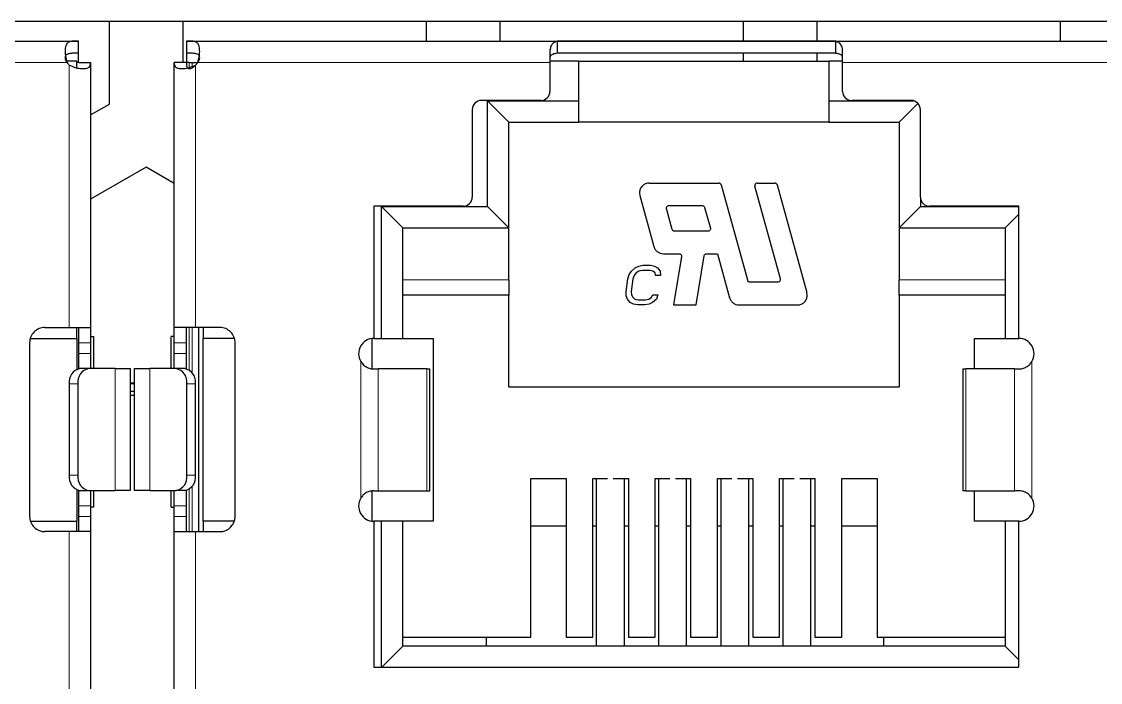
# Model space of a CAD drawing. Extents: x -260425 to 1294666, y -169889 to -2349.
# Drawn here: x 1000768.6 to 1000945.6, y -26463 to -26354.5 of the extents above; entities that cross this region are included whole.
import ezdxf

# ---------------------------------------------------------------- set-up
doc = ezdxf.new("R2010")
doc.units = 0
doc.header["$LTSCALE"] = 100
doc.layers.add('case', color=7, linetype='Continuous')

# ---------------------------------------------------------------- blocks, each defined once
blk = doc.blocks.new('АТС')
at = {"layer": 'case', "lineweight": 25}
for points in [[(3427, 113.99), (3427, 113.99), (1965, 113.99), (1965, 113.99)], [(2326, 100.45), (2326, 100.45), (2326, 113.99), (2326, 113.99)], [(2338, 113.99), (2338, 113.99), (2338, 107.29), (2338, 107.29)], [(2378, 110.79), (2378, 110.79), (2378, 113.99), (2378, 113.99)], [(2390, 113.99), (2390, 113.99), (2390, 110.79), (2390, 110.79)], [(2430, 110.79), (2430, 110.79), (2430, 113.99), (2430, 113.99)], [(2442, 113.99), (2442, 113.99), (2442, 110.79), (2442, 110.79)], [(2482, 110.79), (2482, 110.79), (2482, 113.99), (2482, 113.99)], [(2153.6, 110.79), (2153.6, 110.79), (2320.9, 110.79), (2320.9, 110.79)], [(2320.9, 108.79), (2320.9, 108.79), (2320.9, 110.79), (2320.9, 110.79)], [(2338.6, 110.79), (2338.6, 110.79), (2338.6, 108.79), (2338.6, 108.79)], [(2338.6, 110.79), (2338.6, 110.79), (2505.9, 110.79), (2505.9, 110.79)], [(2445.08, 110.76), (2445.08, 110.76), (2399.42, 110.76), (2399.42, 110.76)], [(2399.42, 110.76), (2399.42, 110.76), (2399.42, 108.78), (2399.42, 108.78)], [(2445.08, 110.76), (2445.08, 110.76), (2445.08, 108.78), (2445.08, 108.78)], [(2320.9, 107.29), (2320.9, 107.29), (2320.9, 108.79), (2320.9, 108.79)], [(2338.6, 108.79), (2338.6, 108.79), (2338.6, 107.29), (2338.6, 107.29)], [(2398.25, 109.29), (2398.25, 109.29), (2398.25, 107.29), (2398.25, 107.29)], [(2445.08, 108.78), (2445.08, 108.78), (2399.42, 108.78), (2399.42, 108.78)], [(2430, 107.49), (2430, 107.49), (2430, 108.78), (2430, 108.78)], [(2442, 108.78), (2442, 108.78), (2442, 107.49), (2442, 107.49)], [(2446.25, 107.29), (2446.25, 107.29), (2446.25, 109.29), (2446.25, 109.29)], [(2320.65, 107.49), (2320.65, 107.49), (2318.9, 107.49), (2318.9, 107.49)], [(2319.04, 107.29), (2319.14, 107.13), (2319.26, 106.99), (2319.4, 106.86)], [(2320.65, 106.37), (2320.65, 106.37), (2320.65, 107.49), (2320.65, 107.49)], [(2320.9, 107.29), (2320.9, 107.29), (2320.65, 107.29), (2320.65, 107.29)], [(2320.9, 107.29), (2320.9, 107.29), (2322.9, 107.29), (2322.9, 107.29)], [(2322.9, 107.29), (2322.9, 107.29), (2322.9, 63.79), (2322.9, 63.79)], [(2338.6, 107.29), (2338.6, 107.29), (2336.6, 107.29), (2336.6, 107.29)], [(2336.6, 63.79), (2336.6, 63.79), (2336.6, 107.29), (2336.6, 107.29)], [(2339.04, 107.29), (2339.04, 107.29), (2338.6, 107.29), (2338.6, 107.29)], [(2339.04, 107.29), (2339.04, 107.29), (2339.58, 107.29), (2339.58, 107.29)], [(2339.58, 107.29), (2339.58, 107.29), (2340.46, 107.29), (2340.46, 107.29)], [(2340.1, 106.86), (2340.24, 106.99), (2340.36, 107.13), (2340.46, 107.29)], [(2403, 107.49), (2403, 107.49), (2398.25, 107.49), (2398.25, 107.49)], [(2398.25, 107.29), (2398.25, 107.29), (2398.25, 102.54), (2398.25, 102.54)], [(2403, 100.99), (2403, 100.99), (2403, 107.49), (2403, 107.49)], [(2403, 107.49), (2403, 107.49), (2444, 107.49), (2444, 107.49)], [(2444, 107.49), (2444, 107.49), (2444, 100.99), (2444, 100.99)], [(2446.25, 107.49), (2446.25, 107.49), (2444, 107.49), (2444, 107.49)], [(2446.25, 102.54), (2446.25, 102.54), (2446.25, 107.29), (2446.25, 107.29)], [(2396.75, 101.04), (2396.75, 101.04), (2387, 101.04), (2387, 101.04)], [(2388, 100.99), (2388, 100.99), (2403, 100.99), (2403, 100.99)], [(2388, 83.64), (2388, 83.64), (2388, 100.99), (2388, 100.99)], [(2388, 100.99), (2388, 100.99), (2391.5, 97.49), (2391.5, 97.49)], [(2396.75, 101.04), (2397.58, 101.04), (2398.25, 101.71), (2398.25, 102.54)], [(2403, 97.49), (2403, 97.49), (2403, 100.99), (2403, 100.99)], [(2444, 100.99), (2444, 100.99), (2457.88, 100.99), (2457.88, 100.99)], [(2444, 100.99), (2444, 100.99), (2444, 97.49), (2444, 97.49)], [(2457.5, 101.04), (2457.5, 101.04), (2447.75, 101.04), (2447.75, 101.04)], [(2322.9, 98.66), (2322.9, 98.66), (2326, 100.45), (2326, 100.45)], [(2385.5, 99.54), (2385.5, 99.54), (2385.5, 85.19), (2385.5, 85.19)], [(2458.58, 100.57), (2458.58, 100.57), (2455.5, 97.49), (2455.5, 97.49)], [(2459, 85.19), (2459, 85.19), (2459, 99.54), (2459, 99.54)], [(2391.5, 97.49), (2391.5, 97.49), (2403, 97.49), (2403, 97.49)], [(2391.5, 80.14), (2391.5, 80.14), (2391.5, 97.49), (2391.5, 97.49)], [(2444, 97.49), (2444, 97.49), (2403, 97.49), (2403, 97.49)], [(2444, 97.49), (2444, 97.49), (2455.5, 97.49), (2455.5, 97.49)], [(2455.5, 97.49), (2455.5, 97.49), (2455.5, 80.14), (2455.5, 80.14)], [(2332, 90.09), (2332, 90.09), (2322.9, 84.83), (2322.9, 84.83)], [(2336.6, 87.43), (2336.6, 87.43), (2332, 90.09), (2332, 90.09)], [(2414.53, 87.49), (2414.53, 87.49), (2425.92, 87.49), (2425.92, 87.49)], [(2426.31, 87.2), (2426.31, 87.2), (2430.62, 71.59), (2430.62, 71.59)], [(2431.85, 87.09), (2431.85, 87.09), (2431.87, 86.99), (2431.87, 86.99)], [(2436.06, 71.8), (2436.06, 71.8), (2431.87, 86.99), (2431.87, 86.99)], [(2432.25, 87.49), (2432.25, 87.49), (2435.12, 87.49), (2435.12, 87.49)], [(2435.51, 87.2), (2435.51, 87.2), (2440.39, 69.52), (2440.39, 69.52)], [(2384, 83.69), (2384.83, 83.69), (2385.5, 84.36), (2385.5, 85.19)], [(2412.93, 85.89), (2412.93, 85.89), (2412.99, 85.47), (2412.99, 85.47)], [(2412.99, 85.47), (2412.99, 85.47), (2415.3, 77.07), (2415.3, 77.07)], [(2459, 85.19), (2459, 85.19), (2459, 83.64), (2459, 83.64)], [(2384, 83.69), (2384, 83.69), (2369.35, 83.69), (2369.35, 83.69)], [(2369.35, 83.69), (2369.35, 83.69), (2369.35, 61.99), (2369.35, 61.99)], [(2370.6, 83.64), (2370.6, 83.64), (2388, 83.64), (2388, 83.64)], [(2370.6, 61.99), (2370.6, 61.99), (2370.6, 83.64), (2370.6, 83.64)], [(2370.6, 83.64), (2370.6, 83.64), (2374.1, 80.14), (2374.1, 80.14)], [(2388, 83.64), (2388, 83.64), (2391.5, 80.14), (2391.5, 80.14)], [(2417.37, 83.29), (2417.37, 83.29), (2417.35, 83.39), (2417.35, 83.39)], [(2418.31, 79.89), (2418.31, 79.89), (2417.37, 83.29), (2417.37, 83.29)], [(2417.75, 83.79), (2417.75, 83.79), (2423.22, 83.79), (2423.22, 83.79)], [(2423.61, 83.5), (2423.61, 83.5), (2424.55, 80.1), (2424.55, 80.1)], [(2459, 83.64), (2459, 83.64), (2455.5, 80.14), (2455.5, 80.14)], [(2459, 83.64), (2459, 83.64), (2475.15, 83.64), (2475.15, 83.64)], [(2475.15, 83.69), (2475.15, 83.69), (2460.5, 83.69), (2460.5, 83.69)], [(2475.15, 61.99), (2475.15, 61.99), (2475.15, 83.69), (2475.15, 83.69)], [(2472.9, 80.14), (2472.9, 80.14), (2475.15, 82.39), (2475.15, 82.39)], [(2374.1, 61.99), (2374.1, 61.99), (2374.1, 80.14), (2374.1, 80.14)], [(2374.1, 80.14), (2374.1, 80.14), (2391.5, 80.14), (2391.5, 80.14)], [(2391.5, 71.59), (2391.5, 71.59), (2391.5, 80.14), (2391.5, 80.14)], [(2424.55, 80.1), (2424.55, 80.1), (2424.56, 79.99), (2424.56, 79.99)], [(2455.5, 80.14), (2455.5, 80.14), (2472.9, 80.14), (2472.9, 80.14)], [(2455.5, 80.14), (2455.5, 80.14), (2455.5, 71.59), (2455.5, 71.59)], [(2472.9, 80.14), (2472.9, 80.14), (2472.9, 61.99), (2472.9, 61.99)], [(2424.16, 79.59), (2424.16, 79.59), (2418.69, 79.59), (2418.69, 79.59)], [(2416.85, 75.89), (2416.85, 75.89), (2419.43, 75.89), (2419.43, 75.89)], [(2419.82, 75.43), (2419.82, 75.43), (2418.5, 67.49), (2418.5, 67.49)], [(2419.83, 75.49), (2419.83, 75.49), (2419.82, 75.43), (2419.82, 75.43)], [(2422.2, 67.49), (2422.2, 67.49), (2423.54, 75.56), (2423.54, 75.56)], [(2423.94, 75.89), (2423.94, 75.89), (2425.71, 75.89), (2425.71, 75.89)], [(2425.71, 75.89), (2425.71, 75.89), (2427.7, 68.67), (2427.7, 68.67)], [(2411.25, 72.47), (2411.25, 72.47), (2411.6, 73.02), (2411.6, 73.02)], [(2411.6, 73.02), (2411.6, 73.02), (2412.22, 73.58), (2412.22, 73.58)], [(2412.37, 72.75), (2412.37, 72.75), (2412.04, 72.33), (2412.04, 72.33)], [(2412.22, 73.58), (2412.22, 73.58), (2412.8, 73.85), (2412.8, 73.85)], [(2412.82, 73.02), (2412.82, 73.02), (2412.37, 72.75), (2412.37, 72.75)], [(2412.8, 73.85), (2412.8, 73.85), (2413.5, 73.99), (2413.5, 73.99)], [(2413.38, 73.16), (2413.38, 73.16), (2412.82, 73.02), (2412.82, 73.02)], [(2414.6, 73.16), (2414.6, 73.16), (2413.38, 73.16), (2413.38, 73.16)], [(2413.5, 73.99), (2413.5, 73.99), (2414.72, 73.99), (2414.72, 73.99)], [(2415.12, 73.02), (2415.12, 73.02), (2414.6, 73.16), (2414.6, 73.16)], [(2414.72, 73.99), (2414.72, 73.99), (2415.37, 73.85), (2415.37, 73.85)], [(2415.49, 72.75), (2415.49, 72.75), (2415.12, 73.02), (2415.12, 73.02)], [(2415.37, 73.85), (2415.37, 73.85), (2415.88, 73.58), (2415.88, 73.58)], [(2415.56, 72.33), (2415.56, 72.33), (2415.49, 72.75), (2415.49, 72.75)], [(2415.88, 73.58), (2415.88, 73.58), (2416.34, 73.02), (2416.34, 73.02)], [(2416.34, 73.02), (2416.34, 73.02), (2416.38, 72.33), (2416.38, 72.33)], [(2410.73, 69.71), (2410.73, 69.71), (2411.02, 71.78), (2411.02, 71.78)], [(2411.02, 71.78), (2411.02, 71.78), (2411.25, 72.47), (2411.25, 72.47)], [(2411.83, 71.78), (2411.83, 71.78), (2411.54, 69.71), (2411.54, 69.71)], [(2412.04, 72.33), (2412.04, 72.33), (2411.83, 71.78), (2411.83, 71.78)], [(2416.38, 72.33), (2416.38, 72.33), (2415.56, 72.33), (2415.56, 72.33)], [(2431, 71.29), (2431, 71.29), (2435.67, 71.29), (2435.67, 71.29)], [(2436.07, 71.69), (2436.07, 71.69), (2436.06, 71.8), (2436.06, 71.8)], [(2391.5, 69.09), (2391.5, 69.09), (2374.1, 69.09), (2374.1, 69.09)], [(2391.5, 53.99), (2391.5, 53.99), (2391.5, 69.09), (2391.5, 69.09)], [(2410.77, 69.01), (2410.77, 69.01), (2410.73, 69.71), (2410.73, 69.71)], [(2411.54, 69.71), (2411.54, 69.71), (2411.6, 69.15), (2411.6, 69.15)], [(2411.6, 69.15), (2411.6, 69.15), (2411.81, 68.74), (2411.81, 68.74)], [(2414.92, 68.74), (2414.92, 68.74), (2415.12, 69.15), (2415.12, 69.15)], [(2415.12, 69.15), (2415.12, 69.15), (2415.93, 69.15), (2415.93, 69.15)], [(2415.93, 69.15), (2415.93, 69.15), (2415.7, 68.46), (2415.7, 68.46)], [(2440.44, 69.09), (2440.44, 69.09), (2440.39, 69.52), (2440.39, 69.52)], [(2472.9, 69.09), (2472.9, 69.09), (2455.5, 69.09), (2455.5, 69.09)], [(2455.5, 69.09), (2455.5, 69.09), (2455.5, 53.99), (2455.5, 53.99)], [(2410.96, 68.46), (2410.96, 68.46), (2410.77, 69.01), (2410.77, 69.01)], [(2411.42, 67.91), (2411.42, 67.91), (2410.96, 68.46), (2410.96, 68.46)], [(2411.92, 67.63), (2411.92, 67.63), (2411.42, 67.91), (2411.42, 67.91)], [(2411.81, 68.74), (2411.81, 68.74), (2412.18, 68.46), (2412.18, 68.46)], [(2412.58, 67.49), (2412.58, 67.49), (2411.92, 67.63), (2411.92, 67.63)], [(2412.18, 68.46), (2412.18, 68.46), (2412.7, 68.32), (2412.7, 68.32)], [(2413.8, 67.49), (2413.8, 67.49), (2412.58, 67.49), (2412.58, 67.49)], [(2412.7, 68.32), (2412.7, 68.32), (2413.92, 68.32), (2413.92, 68.32)], [(2414.5, 67.63), (2414.5, 67.63), (2413.8, 67.49), (2413.8, 67.49)], [(2413.92, 68.32), (2413.92, 68.32), (2414.48, 68.46), (2414.48, 68.46)], [(2414.48, 68.46), (2414.48, 68.46), (2414.92, 68.74), (2414.92, 68.74)], [(2415.08, 67.91), (2415.08, 67.91), (2414.5, 67.63), (2414.5, 67.63)], [(2415.7, 68.46), (2415.7, 68.46), (2415.08, 67.91), (2415.08, 67.91)], [(2418.5, 67.49), (2418.5, 67.49), (2422.2, 67.49), (2422.2, 67.49)], [(2429.24, 67.49), (2429.24, 67.49), (2438.84, 67.49), (2438.84, 67.49)], [(2315.4, 63.79), (2315.4, 63.79), (2319.4, 63.79), (2319.4, 63.79)], [(2319.4, 63.79), (2319.4, 63.79), (2322.9, 63.79), (2322.9, 63.79)], [(2320.65, 61.99), (2320.65, 61.99), (2320.65, 63.79), (2320.65, 63.79)], [(2320.9, 63.79), (2320.9, 63.79), (2320.9, 61.29), (2320.9, 61.29)], [(2322.9, 63.79), (2322.9, 63.79), (2322.9, 61.29), (2322.9, 61.29)], [(2340.1, 63.79), (2340.1, 63.79), (2336.6, 63.79), (2336.6, 63.79)], [(2336.6, 61.29), (2336.6, 61.29), (2336.6, 63.79), (2336.6, 63.79)], [(2338.6, 61.29), (2338.6, 61.29), (2338.6, 63.79), (2338.6, 63.79)], [(2344.1, 63.79), (2344.1, 63.79), (2340.1, 63.79), (2340.1, 63.79)], [(2340.6, 63.79), (2340.6, 63.79), (2340.6, 30.29), (2340.6, 30.29)], [(2341.35, 63.79), (2341.35, 63.79), (2341.35, 61.99), (2341.35, 61.99)], [(2313, 61.99), (2313, 61.99), (2320.65, 61.99), (2320.65, 61.99)], [(2320.65, 61.99), (2320.65, 61.99), (2320.65, 56.93), (2320.65, 56.93)], [(2322.9, 62.29), (2322.9, 62.29), (2323.4, 62.29), (2323.4, 62.29)], [(2323.4, 57.04), (2323.4, 57.04), (2323.4, 62.29), (2323.4, 62.29)], [(2336.1, 57.04), (2336.1, 57.04), (2336.1, 62.29), (2336.1, 62.29)], [(2336.6, 62.29), (2336.6, 62.29), (2336.1, 62.29), (2336.1, 62.29)], [(2346.5, 61.99), (2346.5, 61.99), (2341.35, 61.99), (2341.35, 61.99)], [(2341.35, 31.99), (2341.35, 31.99), (2341.35, 61.99), (2341.35, 61.99)], [(2369.1, 57.02), (2369.1, 57.02), (2369.1, 61.98), (2369.1, 61.98)], [(2369.35, 61.99), (2369.35, 61.99), (2370.6, 61.99), (2370.6, 61.99)], [(2370.6, 61.99), (2370.6, 61.99), (2374.1, 61.99), (2374.1, 61.99)], [(2374.1, 61.99), (2374.1, 61.99), (2379.1, 61.99), (2379.1, 61.99)], [(2379.1, 61.99), (2379.1, 61.99), (2379.1, 31.99), (2379.1, 31.99)], [(2467.9, 56.99), (2467.9, 56.99), (2467.9, 61.99), (2467.9, 61.99)], [(2467.9, 61.99), (2467.9, 61.99), (2472.9, 61.99), (2472.9, 61.99)], [(2472.9, 61.99), (2472.9, 61.99), (2475.15, 61.99), (2475.15, 61.99)], [(2312.9, 61.29), (2312.9, 61.29), (2312.9, 32.79), (2312.9, 32.79)], [(2320.9, 61.29), (2320.9, 61.29), (2320.9, 59.54), (2320.9, 59.54)], [(2322.9, 61.29), (2322.9, 61.29), (2322.9, 59.54), (2322.9, 59.54)], [(2336.6, 59.54), (2336.6, 59.54), (2336.6, 61.29), (2336.6, 61.29)], [(2338.6, 59.54), (2338.6, 59.54), (2338.6, 61.29), (2338.6, 61.29)], [(2346.6, 32.79), (2346.6, 32.79), (2346.6, 61.29), (2346.6, 61.29)], [(2320.9, 59.54), (2320.9, 59.54), (2320.9, 57.04), (2320.9, 57.04)], [(2322.9, 59.54), (2322.9, 59.54), (2322.9, 57.04), (2322.9, 57.04)], [(2336.6, 57.04), (2336.6, 57.04), (2336.6, 59.54), (2336.6, 59.54)], [(2338.6, 57.04), (2338.6, 57.04), (2338.6, 59.54), (2338.6, 59.54)], [(2321.17, 57.04), (2320.01, 56.81), (2319.24, 55.71), (2319.4, 54.54)], [(2322.58, 57.04), (2321.42, 56.81), (2320.65, 55.71), (2320.81, 54.54)], [(2321.17, 57.04), (2321.17, 57.04), (2320.9, 57.04), (2320.9, 57.04)], [(2320.9, 57.04), (2320.9, 57.04), (2320.9, 57.01), (2320.9, 57.01)], [(2322.58, 57.04), (2322.58, 57.04), (2321.17, 57.04), (2321.17, 57.04)], [(2326.91, 57.04), (2326.91, 57.04), (2322.58, 57.04), (2322.58, 57.04)], [(2326.91, 57.04), (2326.91, 57.04), (2329.4, 57.04), (2329.4, 57.04)], [(2329.4, 57.04), (2329.4, 57.04), (2329.4, 37.04), (2329.4, 37.04)], [(2330.1, 37.04), (2330.1, 37.04), (2330.1, 57.04), (2330.1, 57.04)], [(2330.1, 57.04), (2330.1, 57.04), (2332.59, 57.04), (2332.59, 57.04)], [(2336.92, 57.04), (2336.92, 57.04), (2332.59, 57.04), (2332.59, 57.04)], [(2338.33, 57.04), (2338.33, 57.04), (2336.92, 57.04), (2336.92, 57.04)], [(2338.69, 54.54), (2338.85, 55.71), (2338.08, 56.81), (2336.92, 57.04)], [(2340.1, 54.54), (2340.27, 55.71), (2339.49, 56.81), (2338.33, 57.04)], [(2338.33, 57.04), (2338.33, 57.04), (2338.6, 57.04), (2338.6, 57.04)], [(2338.6, 57.01), (2338.6, 57.01), (2338.6, 57.04), (2338.6, 57.04)], [(2369.35, 56.99), (2369.35, 56.99), (2370.04, 56.99), (2370.04, 56.99)], [(2378.03, 56.99), (2378.03, 56.99), (2370.04, 56.99), (2370.04, 56.99)], [(2378.03, 56.99), (2378.03, 56.99), (2378.56, 56.99), (2378.56, 56.99)], [(2378.56, 36.99), (2378.56, 36.99), (2378.56, 56.99), (2378.56, 56.99)], [(2465.94, 56.99), (2465.94, 56.99), (2465.94, 36.99), (2465.94, 36.99)], [(2465.94, 56.99), (2465.94, 56.99), (2466.46, 56.99), (2466.46, 56.99)], [(2466.46, 56.99), (2466.46, 56.99), (2466.47, 56.99), (2466.47, 56.99)], [(2474.46, 56.99), (2474.46, 56.99), (2466.47, 56.99), (2466.47, 56.99)], [(2474.46, 56.99), (2474.46, 56.99), (2475.15, 56.99), (2475.15, 56.99)], [(2319.4, 54.54), (2319.4, 54.54), (2319.4, 39.54), (2319.4, 39.54)], [(2320.81, 54.54), (2320.81, 54.54), (2320.81, 39.54), (2320.81, 39.54)], [(2329.4, 54.69), (2329.4, 54.69), (2330.1, 54.69), (2330.1, 54.69)], [(2329.4, 54.62), (2329.4, 54.62), (2330.1, 54.62), (2330.1, 54.62)], [(2329.4, 53.36), (2329.4, 53.36), (2330.1, 53.36), (2330.1, 53.36)], [(2338.69, 39.54), (2338.69, 39.54), (2338.69, 54.54), (2338.69, 54.54)], [(2340.1, 39.54), (2340.1, 39.54), (2340.1, 54.54), (2340.1, 54.54)], [(2455.5, 53.99), (2455.5, 53.99), (2391.5, 53.99), (2391.5, 53.99)], [(2329.4, 52.69), (2329.4, 52.69), (2330.1, 52.69), (2330.1, 52.69)], [(2319.4, 39.54), (2319.24, 38.37), (2320.01, 37.28), (2321.17, 37.04)], [(2320.81, 39.54), (2320.65, 38.37), (2321.42, 37.28), (2322.58, 37.04)], [(2336.92, 37.04), (2338.08, 37.28), (2338.85, 38.37), (2338.69, 39.54)], [(2338.33, 37.04), (2339.49, 37.28), (2340.27, 38.37), (2340.1, 39.54)], [(2395.1, 38.99), (2395.1, 38.99), (2400.9, 38.99), (2400.9, 38.99)], [(2395.1, 12.99), (2395.1, 12.99), (2395.1, 38.99), (2395.1, 38.99)], [(2400.9, 38.99), (2400.9, 38.99), (2400.9, 12.99), (2400.9, 12.99)], [(2405.3, 38.99), (2405.3, 38.99), (2407.69, 38.99), (2407.69, 38.99)], [(2405.3, 12.99), (2405.3, 12.99), (2405.3, 38.99), (2405.3, 38.99)], [(2405.85, 38.99), (2405.85, 38.99), (2405.85, 11.49), (2405.85, 11.49)], [(2408.61, 38.99), (2408.61, 38.99), (2411.1, 38.99), (2411.1, 38.99)], [(2410.45, 11.49), (2410.45, 11.49), (2410.45, 38.99), (2410.45, 38.99)], [(2411.1, 38.99), (2411.1, 38.99), (2411.1, 12.99), (2411.1, 12.99)], [(2415.5, 38.99), (2415.5, 38.99), (2417.89, 38.99), (2417.89, 38.99)], [(2415.5, 12.99), (2415.5, 12.99), (2415.5, 38.99), (2415.5, 38.99)], [(2416.05, 38.99), (2416.05, 38.99), (2416.05, 11.49), (2416.05, 11.49)], [(2418.81, 38.99), (2418.81, 38.99), (2421.3, 38.99), (2421.3, 38.99)], [(2420.65, 11.49), (2420.65, 11.49), (2420.65, 38.99), (2420.65, 38.99)], [(2421.3, 38.99), (2421.3, 38.99), (2421.3, 12.99), (2421.3, 12.99)], [(2425.7, 38.99), (2425.7, 38.99), (2428.09, 38.99), (2428.09, 38.99)], [(2425.7, 12.99), (2425.7, 12.99), (2425.7, 38.99), (2425.7, 38.99)], [(2426.25, 38.99), (2426.25, 38.99), (2426.25, 11.49), (2426.25, 11.49)], [(2429.01, 38.99), (2429.01, 38.99), (2431.5, 38.99), (2431.5, 38.99)], [(2430.85, 11.49), (2430.85, 11.49), (2430.85, 38.99), (2430.85, 38.99)], [(2431.5, 38.99), (2431.5, 38.99), (2431.5, 12.99), (2431.5, 12.99)], [(2435.9, 38.99), (2435.9, 38.99), (2438.29, 38.99), (2438.29, 38.99)], [(2435.9, 12.99), (2435.9, 12.99), (2435.9, 38.99), (2435.9, 38.99)], [(2436.45, 38.99), (2436.45, 38.99), (2436.45, 11.49), (2436.45, 11.49)], [(2439.21, 38.99), (2439.21, 38.99), (2441.7, 38.99), (2441.7, 38.99)], [(2441.05, 11.49), (2441.05, 11.49), (2441.05, 38.99), (2441.05, 38.99)], [(2441.7, 38.99), (2441.7, 38.99), (2441.7, 12.99), (2441.7, 12.99)], [(2446.1, 38.99), (2446.1, 38.99), (2451.9, 38.99), (2451.9, 38.99)], [(2446.1, 12.99), (2446.1, 12.99), (2446.1, 38.99), (2446.1, 38.99)], [(2451.9, 38.99), (2451.9, 38.99), (2451.9, 12.99), (2451.9, 12.99)], [(2320.65, 37.15), (2320.65, 37.15), (2320.65, 31.99), (2320.65, 31.99)], [(2320.9, 37.07), (2320.9, 37.07), (2320.9, 37.04), (2320.9, 37.04)], [(2320.9, 37.04), (2320.9, 37.04), (2321.17, 37.04), (2321.17, 37.04)], [(2320.9, 37.04), (2320.9, 37.04), (2320.9, 34.54), (2320.9, 34.54)], [(2321.17, 37.04), (2321.17, 37.04), (2322.58, 37.04), (2322.58, 37.04)], [(2322.58, 37.04), (2322.58, 37.04), (2326.91, 37.04), (2326.91, 37.04)], [(2322.9, 37.04), (2322.9, 37.04), (2322.9, 34.54), (2322.9, 34.54)], [(2323.4, 34.29), (2323.4, 34.29), (2323.4, 37.04), (2323.4, 37.04)], [(2329.4, 37.04), (2329.4, 37.04), (2326.91, 37.04), (2326.91, 37.04)], [(2332.59, 37.04), (2332.59, 37.04), (2330.1, 37.04), (2330.1, 37.04)], [(2332.59, 37.04), (2332.59, 37.04), (2336.92, 37.04), (2336.92, 37.04)], [(2336.1, 34.29), (2336.1, 34.29), (2336.1, 37.04), (2336.1, 37.04)], [(2336.6, 34.54), (2336.6, 34.54), (2336.6, 37.04), (2336.6, 37.04)], [(2338.33, 37.04), (2338.33, 37.04), (2336.92, 37.04), (2336.92, 37.04)], [(2338.6, 37.04), (2338.6, 37.04), (2338.33, 37.04), (2338.33, 37.04)], [(2338.6, 37.04), (2338.6, 37.04), (2338.6, 37.07), (2338.6, 37.07)], [(2338.6, 34.54), (2338.6, 34.54), (2338.6, 37.04), (2338.6, 37.04)], [(2369.1, 32.01), (2369.1, 32.01), (2369.1, 36.96), (2369.1, 36.96)], [(2369.35, 36.99), (2369.35, 36.99), (2370.04, 36.99), (2370.04, 36.99)], [(2370.04, 36.99), (2370.04, 36.99), (2378.03, 36.99), (2378.03, 36.99)], [(2378.03, 36.99), (2378.03, 36.99), (2378.56, 36.99), (2378.56, 36.99)], [(2466.46, 36.99), (2466.46, 36.99), (2465.94, 36.99), (2465.94, 36.99)], [(2466.47, 36.99), (2466.47, 36.99), (2466.46, 36.99), (2466.46, 36.99)], [(2466.47, 36.99), (2466.47, 36.99), (2474.46, 36.99), (2474.46, 36.99)], [(2467.9, 31.99), (2467.9, 31.99), (2467.9, 36.99), (2467.9, 36.99)], [(2475.15, 36.99), (2475.15, 36.99), (2474.46, 36.99), (2474.46, 36.99)], [(2320.9, 34.54), (2320.9, 34.54), (2320.9, 32.79), (2320.9, 32.79)], [(2322.9, 34.54), (2322.9, 34.54), (2322.9, 32.79), (2322.9, 32.79)], [(2323.4, 34.29), (2323.4, 34.29), (2322.9, 34.29), (2322.9, 34.29)], [(2336.1, 34.29), (2336.1, 34.29), (2336.6, 34.29), (2336.6, 34.29)], [(2336.6, 32.79), (2336.6, 32.79), (2336.6, 34.54), (2336.6, 34.54)], [(2338.6, 32.79), (2338.6, 32.79), (2338.6, 34.54), (2338.6, 34.54)], [(2313.03, 31.99), (2313.03, 31.99), (2320.65, 31.99), (2320.65, 31.99)], [(2320.65, 30.29), (2320.65, 30.29), (2320.65, 31.99), (2320.65, 31.99)], [(2320.9, 32.79), (2320.9, 32.79), (2320.9, 30.29), (2320.9, 30.29)], [(2322.9, 32.79), (2322.9, 32.79), (2322.9, 30.29), (2322.9, 30.29)], [(2336.6, 30.29), (2336.6, 30.29), (2336.6, 32.79), (2336.6, 32.79)], [(2338.6, 30.29), (2338.6, 30.29), (2338.6, 32.79), (2338.6, 32.79)], [(2341.35, 31.99), (2341.35, 31.99), (2341.35, 30.29), (2341.35, 30.29)], [(2346.47, 31.99), (2346.47, 31.99), (2341.35, 31.99), (2341.35, 31.99)], [(2344.1, 30.29), (2345.48, 30.29), (2346.6, 31.41), (2346.6, 32.79)], [(2370.6, 31.99), (2370.6, 31.99), (2369.35, 31.99), (2369.35, 31.99)], [(2369.35, 31.99), (2369.35, 31.99), (2369.35, 8.04), (2369.35, 8.04)], [(2370.6, 8.04), (2370.6, 8.04), (2370.6, 31.99), (2370.6, 31.99)], [(2374.1, 31.99), (2374.1, 31.99), (2370.6, 31.99), (2370.6, 31.99)], [(2374.1, 11.49), (2374.1, 11.49), (2374.1, 31.99), (2374.1, 31.99)], [(2379.1, 31.99), (2379.1, 31.99), (2374.1, 31.99), (2374.1, 31.99)], [(2472.9, 31.99), (2472.9, 31.99), (2467.9, 31.99), (2467.9, 31.99)], [(2472.9, 31.99), (2472.9, 31.99), (2472.9, 11.49), (2472.9, 11.49)], [(2475.15, 31.99), (2475.15, 31.99), (2472.9, 31.99), (2472.9, 31.99)], [(2475.15, 8.04), (2475.15, 8.04), (2475.15, 31.99), (2475.15, 31.99)], [(2319.4, 30.29), (2319.4, 30.29), (2315.4, 30.29), (2315.4, 30.29)], [(2322.9, 30.29), (2322.9, 30.29), (2319.4, 30.29), (2319.4, 30.29)], [(2322.9, 30.29), (2322.9, 30.29), (2322.9, -61.71), (2322.9, -61.71)], [(2336.6, -61.71), (2336.6, -61.71), (2336.6, 30.29), (2336.6, 30.29)], [(2336.6, 30.29), (2336.6, 30.29), (2340.1, 30.29), (2340.1, 30.29)], [(2340.1, 30.29), (2340.1, 30.29), (2344.1, 30.29), (2344.1, 30.29)], [(2400.9, 31.19), (2400.9, 31.19), (2395.1, 31.19), (2395.1, 31.19)], [(2405.85, 31.19), (2405.85, 31.19), (2405.3, 31.19), (2405.3, 31.19)], [(2411.1, 31.19), (2411.1, 31.19), (2410.45, 31.19), (2410.45, 31.19)], [(2416.05, 31.19), (2416.05, 31.19), (2415.5, 31.19), (2415.5, 31.19)], [(2421.3, 31.19), (2421.3, 31.19), (2420.65, 31.19), (2420.65, 31.19)], [(2426.25, 31.19), (2426.25, 31.19), (2425.7, 31.19), (2425.7, 31.19)], [(2431.5, 31.19), (2431.5, 31.19), (2430.85, 31.19), (2430.85, 31.19)], [(2436.45, 31.19), (2436.45, 31.19), (2435.9, 31.19), (2435.9, 31.19)], [(2441.7, 31.19), (2441.7, 31.19), (2441.05, 31.19), (2441.05, 31.19)], [(2451.9, 31.19), (2451.9, 31.19), (2446.1, 31.19), (2446.1, 31.19)], [(2374.1, 12.99), (2374.1, 12.99), (2390.7, 12.99), (2390.7, 12.99)], [(2387.85, 11.49), (2387.85, 11.49), (2387.85, 12.99), (2387.85, 12.99)], [(2390.7, 12.99), (2390.7, 12.99), (2395.1, 12.99), (2395.1, 12.99)], [(2400.9, 12.99), (2400.9, 12.99), (2405.3, 12.99), (2405.3, 12.99)], [(2411.1, 12.99), (2411.1, 12.99), (2415.5, 12.99), (2415.5, 12.99)], [(2421.3, 12.99), (2421.3, 12.99), (2425.7, 12.99), (2425.7, 12.99)], [(2431.5, 12.99), (2431.5, 12.99), (2435.9, 12.99), (2435.9, 12.99)], [(2441.7, 12.99), (2441.7, 12.99), (2446.1, 12.99), (2446.1, 12.99)], [(2451.9, 12.99), (2451.9, 12.99), (2456.3, 12.99), (2456.3, 12.99)], [(2452.95, 12.99), (2452.95, 12.99), (2452.95, 11.49), (2452.95, 11.49)], [(2456.3, 12.99), (2456.3, 12.99), (2472.9, 12.99), (2472.9, 12.99)], [(2370.65, 8.04), (2370.65, 8.04), (2374.1, 11.49), (2374.1, 11.49)], [(2472.9, 11.49), (2472.9, 11.49), (2374.1, 11.49), (2374.1, 11.49)], [(2475.15, 9.24), (2475.15, 9.24), (2472.9, 11.49), (2472.9, 11.49)], [(2369.35, 8.04), (2369.35, 8.04), (2475.15, 8.04), (2475.15, 8.04)]]:
    blk.add_open_spline(points, degree=3, dxfattribs=at)
for points, knots in [([(2320.9, 110.79), (2320.76, 110.79), (2320.63, 110.79), (2320.5, 110.79), (2320.5, 110.79), (2320.35, 110.79), (2320.21, 110.79), (2320.08, 110.78), (2320.08, 110.78), (2319.89, 110.77), (2319.73, 110.76), (2319.58, 110.72), (2319.58, 110.72), (2319.39, 110.67), (2319.23, 110.59), (2319.11, 110.47), (2319.11, 110.47), (2318.98, 110.34), (2318.89, 110.18), (2318.83, 109.98), (2318.83, 109.98), (2318.76, 109.77), (2318.72, 109.53), (2318.71, 109.25), (2318.71, 109.25), (2318.7, 108.97), (2318.72, 108.66), (2318.77, 108.34), (2318.77, 108.34), (2318.83, 107.99), (2318.94, 107.64), (2319.04, 107.29)], [0, 0, 0, 0, 0.111111, 0.111111, 0.111111, 0.111111, 0.222222, 0.222222, 0.222222, 0.222222, 0.333333, 0.333333, 0.333333, 0.333333, 0.444444, 0.444444, 0.444444, 0.444444, 0.555556, 0.555556, 0.555556, 0.555556, 0.666667, 0.666667, 0.666667, 0.666667, 0.777778, 0.777778, 0.777778, 0.777778, 1, 1, 1, 1]), ([(2340.46, 107.29), (2340.55, 107.59), (2340.64, 107.89), (2340.7, 108.18), (2340.7, 108.18), (2340.77, 108.5), (2340.79, 108.81), (2340.79, 109.1), (2340.79, 109.1), (2340.79, 109.39), (2340.76, 109.66), (2340.7, 109.88), (2340.7, 109.88), (2340.64, 110.11), (2340.55, 110.29), (2340.43, 110.43), (2340.43, 110.43), (2340.3, 110.57), (2340.14, 110.66), (2339.93, 110.72), (2339.93, 110.72), (2339.79, 110.75), (2339.63, 110.77), (2339.45, 110.78), (2339.45, 110.78), (2339.3, 110.79), (2339.14, 110.79), (2338.97, 110.79), (2338.97, 110.79), (2338.85, 110.79), (2338.73, 110.79), (2338.6, 110.79)], [0, 0, 0, 0, 0.111111, 0.111111, 0.111111, 0.111111, 0.222222, 0.222222, 0.222222, 0.222222, 0.333333, 0.333333, 0.333333, 0.333333, 0.444444, 0.444444, 0.444444, 0.444444, 0.555556, 0.555556, 0.555556, 0.555556, 0.666667, 0.666667, 0.666667, 0.666667, 0.777778, 0.777778, 0.777778, 0.777778, 1, 1, 1, 1]), ([(2399.42, 110.76), (2399.21, 110.68), (2398.99, 110.6), (2398.79, 110.45), (2398.79, 110.45), (2398.63, 110.32), (2398.48, 110.16), (2398.4, 109.94), (2398.4, 109.94), (2398.32, 109.75), (2398.28, 109.52), (2398.25, 109.29)], [0, 0, 0, 0, 0.25, 0.25, 0.25, 0.25, 0.5, 0.5, 0.5, 0.5, 1, 1, 1, 1]), ([(2446.25, 109.29), (2446.23, 109.48), (2446.2, 109.67), (2446.15, 109.83), (2446.15, 109.83), (2446.08, 110.06), (2445.94, 110.24), (2445.79, 110.37), (2445.79, 110.37), (2445.58, 110.56), (2445.33, 110.66), (2445.08, 110.76)], [0, 0, 0, 0, 0.25, 0.25, 0.25, 0.25, 0.5, 0.5, 0.5, 0.5, 1, 1, 1, 1]), ([(2320.9, 108.79), (2320.56, 108.8), (2320.21, 108.8), (2319.89, 108.78), (2319.89, 108.78), (2319.68, 108.77), (2319.49, 108.76), (2319.31, 108.72), (2319.31, 108.72), (2319.25, 108.7), (2319.19, 108.69), (2319.14, 108.66), (2319.14, 108.66), (2319.03, 108.62), (2318.93, 108.56), (2318.85, 108.48), (2318.85, 108.48), (2318.8, 108.42), (2318.76, 108.35), (2318.74, 108.27), (2318.74, 108.27), (2318.71, 108.19), (2318.7, 108.09), (2318.71, 108), (2318.71, 108), (2318.72, 107.91), (2318.74, 107.82), (2318.78, 107.73), (2318.78, 107.73), (2318.81, 107.64), (2318.86, 107.55), (2318.91, 107.46), (2318.91, 107.46), (2318.95, 107.4), (2319, 107.35), (2319.04, 107.29)], [0, 0, 0, 0, 0.1, 0.1, 0.1, 0.1, 0.2, 0.2, 0.2, 0.2, 0.3, 0.3, 0.3, 0.3, 0.4, 0.4, 0.4, 0.4, 0.5, 0.5, 0.5, 0.5, 0.6, 0.6, 0.6, 0.6, 0.7, 0.7, 0.7, 0.7, 0.8, 0.8, 0.8, 0.8, 1, 1, 1, 1]), ([(2340.46, 107.29), (2340.54, 107.4), (2340.62, 107.51), (2340.68, 107.63), (2340.68, 107.63), (2340.73, 107.72), (2340.76, 107.82), (2340.78, 107.92), (2340.78, 107.92), (2340.79, 108.01), (2340.8, 108.11), (2340.78, 108.19), (2340.78, 108.19), (2340.77, 108.27), (2340.74, 108.34), (2340.71, 108.4), (2340.71, 108.4), (2340.67, 108.47), (2340.61, 108.52), (2340.55, 108.57), (2340.55, 108.57), (2340.46, 108.63), (2340.35, 108.68), (2340.22, 108.71), (2340.22, 108.71), (2340.04, 108.76), (2339.83, 108.77), (2339.62, 108.78), (2339.62, 108.78), (2339.29, 108.8), (2338.95, 108.8), (2338.6, 108.79)], [0, 0, 0, 0, 0.111111, 0.111111, 0.111111, 0.111111, 0.222222, 0.222222, 0.222222, 0.222222, 0.333333, 0.333333, 0.333333, 0.333333, 0.444444, 0.444444, 0.444444, 0.444444, 0.555556, 0.555556, 0.555556, 0.555556, 0.666667, 0.666667, 0.666667, 0.666667, 0.777778, 0.777778, 0.777778, 0.777778, 1, 1, 1, 1]), ([(2399.42, 108.78), (2399.17, 108.74), (2398.92, 108.7), (2398.7, 108.61), (2398.7, 108.61), (2398.61, 108.57), (2398.53, 108.53), (2398.46, 108.48), (2398.46, 108.48), (2398.39, 108.43), (2398.32, 108.37), (2398.29, 108.29), (2398.29, 108.29), (2398.27, 108.25), (2398.26, 108.2), (2398.25, 108.15)], [0, 0, 0, 0, 0.2, 0.2, 0.2, 0.2, 0.4, 0.4, 0.4, 0.4, 0.6, 0.6, 0.6, 0.6, 1, 1, 1, 1]), ([(2446.25, 108.15), (2446.24, 108.2), (2446.23, 108.26), (2446.2, 108.3), (2446.2, 108.3), (2446.17, 108.37), (2446.12, 108.41), (2446.07, 108.46), (2446.07, 108.46), (2445.93, 108.57), (2445.76, 108.64), (2445.59, 108.68), (2445.59, 108.68), (2445.42, 108.73), (2445.25, 108.75), (2445.08, 108.78)], [0, 0, 0, 0, 0.2, 0.2, 0.2, 0.2, 0.4, 0.4, 0.4, 0.4, 0.6, 0.6, 0.6, 0.6, 1, 1, 1, 1]), ([(2319.4, 106.86), (2319.7, 106.72), (2320, 106.58), (2320.3, 106.48), (2320.3, 106.48), (2320.6, 106.38), (2320.91, 106.33), (2321.19, 106.3), (2321.19, 106.3), (2321.48, 106.26), (2321.75, 106.26), (2321.97, 106.28), (2321.97, 106.28), (2322.2, 106.31), (2322.39, 106.36), (2322.54, 106.45), (2322.54, 106.45), (2322.68, 106.53), (2322.79, 106.65), (2322.84, 106.82), (2322.84, 106.82), (2322.88, 106.95), (2322.89, 107.12), (2322.9, 107.29)], [0, 0, 0, 0, 0.142857, 0.142857, 0.142857, 0.142857, 0.285714, 0.285714, 0.285714, 0.285714, 0.428571, 0.428571, 0.428571, 0.428571, 0.571429, 0.571429, 0.571429, 0.571429, 0.714286, 0.714286, 0.714286, 0.714286, 1, 1, 1, 1]), ([(2336.6, 107.29), (2336.61, 107.12), (2336.62, 106.94), (2336.67, 106.8), (2336.67, 106.8), (2336.71, 106.66), (2336.8, 106.56), (2336.92, 106.48), (2336.92, 106.48), (2337.05, 106.39), (2337.22, 106.33), (2337.43, 106.29), (2337.43, 106.29), (2337.65, 106.26), (2337.91, 106.26), (2338.2, 106.28), (2338.2, 106.28), (2338.48, 106.31), (2338.79, 106.36), (2339.1, 106.45), (2339.1, 106.45), (2339.43, 106.55), (2339.77, 106.71), (2340.1, 106.86)], [0, 0, 0, 0, 0.142857, 0.142857, 0.142857, 0.142857, 0.285714, 0.285714, 0.285714, 0.285714, 0.428571, 0.428571, 0.428571, 0.428571, 0.571429, 0.571429, 0.571429, 0.571429, 0.714286, 0.714286, 0.714286, 0.714286, 1, 1, 1, 1]), ([(2338.6, 107.29), (2338.6, 107.08), (2338.61, 106.87), (2338.65, 106.7), (2338.65, 106.7), (2338.67, 106.6), (2338.71, 106.52), (2338.76, 106.45), (2338.76, 106.45), (2338.81, 106.38), (2338.87, 106.33), (2338.95, 106.3), (2338.95, 106.3), (2339.03, 106.27), (2339.11, 106.26), (2339.2, 106.27), (2339.2, 106.27), (2339.28, 106.28), (2339.37, 106.3), (2339.45, 106.33), (2339.45, 106.33), (2339.54, 106.37), (2339.62, 106.42), (2339.71, 106.47), (2339.71, 106.47), (2339.83, 106.56), (2339.94, 106.66), (2340.04, 106.78), (2340.04, 106.78), (2340.06, 106.81), (2340.08, 106.83), (2340.1, 106.86)], [0, 0, 0, 0, 0.111111, 0.111111, 0.111111, 0.111111, 0.222222, 0.222222, 0.222222, 0.222222, 0.333333, 0.333333, 0.333333, 0.333333, 0.444444, 0.444444, 0.444444, 0.444444, 0.555556, 0.555556, 0.555556, 0.555556, 0.666667, 0.666667, 0.666667, 0.666667, 0.777778, 0.777778, 0.777778, 0.777778, 1, 1, 1, 1]), ([(2387, 101.04), (2386.6, 101.04), (2386.22, 100.88), (2385.94, 100.6), (2385.94, 100.6), (2385.66, 100.32), (2385.5, 99.94), (2385.5, 99.54)], [0, 0, 0, 0, 0.333333, 0.333333, 0.333333, 0.333333, 1, 1, 1, 1]), ([(2446.25, 102.54), (2446.25, 102.15), (2446.41, 101.76), (2446.69, 101.48), (2446.69, 101.48), (2446.97, 101.2), (2447.35, 101.04), (2447.75, 101.04)], [0, 0, 0, 0, 0.333333, 0.333333, 0.333333, 0.333333, 1, 1, 1, 1]), ([(2459, 99.54), (2459, 99.94), (2458.84, 100.32), (2458.56, 100.6), (2458.56, 100.6), (2458.28, 100.88), (2457.9, 101.04), (2457.5, 101.04)], [0, 0, 0, 0, 0.333333, 0.333333, 0.333333, 0.333333, 1, 1, 1, 1]), ([(2414.53, 87.49), (2414.32, 87.47), (2414.11, 87.44), (2413.92, 87.37), (2413.92, 87.37), (2413.72, 87.3), (2413.55, 87.17), (2413.4, 87.02), (2413.4, 87.02), (2413.25, 86.87), (2413.12, 86.7), (2413.05, 86.51), (2413.05, 86.51), (2412.98, 86.31), (2412.95, 86.1), (2412.93, 85.89)], [0, 0, 0, 0, 0.2, 0.2, 0.2, 0.2, 0.4, 0.4, 0.4, 0.4, 0.6, 0.6, 0.6, 0.6, 1, 1, 1, 1]), ([(2426.31, 87.2), (2426.29, 87.24), (2426.28, 87.28), (2426.26, 87.32), (2426.26, 87.32), (2426.23, 87.35), (2426.2, 87.38), (2426.17, 87.41), (2426.17, 87.41), (2426.13, 87.44), (2426.09, 87.46), (2426.05, 87.47), (2426.05, 87.47), (2426.01, 87.48), (2425.97, 87.49), (2425.92, 87.49)], [0, 0, 0, 0, 0.2, 0.2, 0.2, 0.2, 0.4, 0.4, 0.4, 0.4, 0.6, 0.6, 0.6, 0.6, 1, 1, 1, 1]), ([(2432.25, 87.49), (2432.2, 87.49), (2432.15, 87.48), (2432.1, 87.46), (2432.1, 87.46), (2432.05, 87.44), (2432.01, 87.41), (2431.97, 87.38), (2431.97, 87.38), (2431.93, 87.34), (2431.9, 87.29), (2431.88, 87.25), (2431.88, 87.25), (2431.87, 87.2), (2431.86, 87.15), (2431.85, 87.09)], [0, 0, 0, 0, 0.2, 0.2, 0.2, 0.2, 0.4, 0.4, 0.4, 0.4, 0.6, 0.6, 0.6, 0.6, 1, 1, 1, 1]), ([(2435.51, 87.2), (2435.49, 87.24), (2435.48, 87.28), (2435.46, 87.32), (2435.46, 87.32), (2435.43, 87.35), (2435.4, 87.38), (2435.37, 87.41), (2435.37, 87.41), (2435.33, 87.44), (2435.29, 87.46), (2435.25, 87.47), (2435.25, 87.47), (2435.21, 87.48), (2435.17, 87.49), (2435.12, 87.49)], [0, 0, 0, 0, 0.2, 0.2, 0.2, 0.2, 0.4, 0.4, 0.4, 0.4, 0.6, 0.6, 0.6, 0.6, 1, 1, 1, 1]), ([(2459, 85.19), (2459, 84.8), (2459.16, 84.41), (2459.44, 84.13), (2459.44, 84.13), (2459.72, 83.85), (2460.1, 83.69), (2460.5, 83.69)], [0, 0, 0, 0, 0.333333, 0.333333, 0.333333, 0.333333, 1, 1, 1, 1]), ([(2417.35, 83.39), (2417.36, 83.45), (2417.37, 83.5), (2417.38, 83.55), (2417.38, 83.55), (2417.4, 83.59), (2417.43, 83.64), (2417.47, 83.68), (2417.47, 83.68), (2417.51, 83.71), (2417.55, 83.74), (2417.6, 83.76), (2417.6, 83.76), (2417.65, 83.78), (2417.7, 83.79), (2417.75, 83.79)], [0, 0, 0, 0, 0.2, 0.2, 0.2, 0.2, 0.4, 0.4, 0.4, 0.4, 0.6, 0.6, 0.6, 0.6, 1, 1, 1, 1]), ([(2423.22, 83.79), (2423.27, 83.79), (2423.31, 83.78), (2423.35, 83.77), (2423.35, 83.77), (2423.39, 83.76), (2423.43, 83.74), (2423.47, 83.71), (2423.47, 83.71), (2423.5, 83.68), (2423.53, 83.65), (2423.56, 83.62), (2423.56, 83.62), (2423.58, 83.58), (2423.59, 83.54), (2423.61, 83.5)], [0, 0, 0, 0, 0.2, 0.2, 0.2, 0.2, 0.4, 0.4, 0.4, 0.4, 0.6, 0.6, 0.6, 0.6, 1, 1, 1, 1]), ([(2418.69, 79.59), (2418.65, 79.6), (2418.61, 79.6), (2418.56, 79.61), (2418.56, 79.61), (2418.52, 79.63), (2418.48, 79.65), (2418.45, 79.67), (2418.45, 79.67), (2418.41, 79.7), (2418.38, 79.73), (2418.36, 79.77), (2418.36, 79.77), (2418.34, 79.81), (2418.32, 79.85), (2418.31, 79.89)], [0, 0, 0, 0, 0.2, 0.2, 0.2, 0.2, 0.4, 0.4, 0.4, 0.4, 0.6, 0.6, 0.6, 0.6, 1, 1, 1, 1]), ([(2424.56, 79.99), (2424.56, 79.94), (2424.55, 79.89), (2424.53, 79.84), (2424.53, 79.84), (2424.51, 79.79), (2424.48, 79.75), (2424.44, 79.71), (2424.44, 79.71), (2424.41, 79.67), (2424.36, 79.64), (2424.31, 79.62), (2424.31, 79.62), (2424.27, 79.61), (2424.21, 79.6), (2424.16, 79.59)], [0, 0, 0, 0, 0.2, 0.2, 0.2, 0.2, 0.4, 0.4, 0.4, 0.4, 0.6, 0.6, 0.6, 0.6, 1, 1, 1, 1]), ([(2415.3, 77.07), (2415.37, 76.9), (2415.43, 76.74), (2415.52, 76.6), (2415.52, 76.6), (2415.61, 76.45), (2415.74, 76.33), (2415.88, 76.22), (2415.88, 76.22), (2416.02, 76.11), (2416.17, 76.03), (2416.34, 75.98), (2416.34, 75.98), (2416.5, 75.93), (2416.67, 75.91), (2416.85, 75.89)], [0, 0, 0, 0, 0.2, 0.2, 0.2, 0.2, 0.4, 0.4, 0.4, 0.4, 0.6, 0.6, 0.6, 0.6, 1, 1, 1, 1]), ([(2419.43, 75.89), (2419.48, 75.89), (2419.53, 75.88), (2419.58, 75.86), (2419.58, 75.86), (2419.63, 75.84), (2419.67, 75.81), (2419.71, 75.78), (2419.71, 75.78), (2419.75, 75.74), (2419.78, 75.69), (2419.8, 75.65), (2419.8, 75.65), (2419.82, 75.6), (2419.82, 75.55), (2419.83, 75.49)], [0, 0, 0, 0, 0.2, 0.2, 0.2, 0.2, 0.4, 0.4, 0.4, 0.4, 0.6, 0.6, 0.6, 0.6, 1, 1, 1, 1]), ([(2423.54, 75.56), (2423.56, 75.6), (2423.57, 75.65), (2423.59, 75.69), (2423.59, 75.69), (2423.61, 75.73), (2423.64, 75.77), (2423.68, 75.8), (2423.68, 75.8), (2423.72, 75.83), (2423.76, 75.85), (2423.8, 75.87), (2423.8, 75.87), (2423.84, 75.88), (2423.89, 75.89), (2423.94, 75.89)], [0, 0, 0, 0, 0.2, 0.2, 0.2, 0.2, 0.4, 0.4, 0.4, 0.4, 0.6, 0.6, 0.6, 0.6, 1, 1, 1, 1]), ([(2391.5, 71.59), (2391.5, 71.27), (2391.5, 70.94), (2391.5, 70.64), (2391.5, 70.64), (2391.5, 70.33), (2391.5, 70.06), (2391.5, 69.83), (2391.5, 69.83), (2391.5, 69.59), (2391.5, 69.4), (2391.5, 69.28), (2391.5, 69.28), (2391.5, 69.17), (2391.5, 69.13), (2391.5, 69.09)], [0, 0, 0, 0, 0.2, 0.2, 0.2, 0.2, 0.4, 0.4, 0.4, 0.4, 0.6, 0.6, 0.6, 0.6, 1, 1, 1, 1]), ([(2430.62, 71.59), (2430.63, 71.55), (2430.65, 71.51), (2430.67, 71.47), (2430.67, 71.47), (2430.69, 71.43), (2430.72, 71.4), (2430.76, 71.37), (2430.76, 71.37), (2430.79, 71.35), (2430.83, 71.33), (2430.87, 71.31), (2430.87, 71.31), (2430.92, 71.3), (2430.96, 71.3), (2431, 71.29)], [0, 0, 0, 0, 0.2, 0.2, 0.2, 0.2, 0.4, 0.4, 0.4, 0.4, 0.6, 0.6, 0.6, 0.6, 1, 1, 1, 1]), ([(2435.67, 71.29), (2435.72, 71.3), (2435.78, 71.31), (2435.83, 71.32), (2435.83, 71.32), (2435.87, 71.34), (2435.92, 71.37), (2435.96, 71.41), (2435.96, 71.41), (2435.99, 71.45), (2436.02, 71.49), (2436.04, 71.54), (2436.04, 71.54), (2436.06, 71.59), (2436.07, 71.64), (2436.07, 71.69)], [0, 0, 0, 0, 0.2, 0.2, 0.2, 0.2, 0.4, 0.4, 0.4, 0.4, 0.6, 0.6, 0.6, 0.6, 1, 1, 1, 1]), ([(2455.5, 69.09), (2455.5, 69.13), (2455.5, 69.17), (2455.5, 69.28), (2455.5, 69.28), (2455.5, 69.4), (2455.5, 69.59), (2455.5, 69.83), (2455.5, 69.83), (2455.5, 70.06), (2455.5, 70.33), (2455.5, 70.64), (2455.5, 70.64), (2455.5, 70.94), (2455.5, 71.27), (2455.5, 71.59)], [0, 0, 0, 0, 0.2, 0.2, 0.2, 0.2, 0.4, 0.4, 0.4, 0.4, 0.6, 0.6, 0.6, 0.6, 1, 1, 1, 1]), ([(2438.84, 67.49), (2439.05, 67.52), (2439.26, 67.54), (2439.46, 67.61), (2439.46, 67.61), (2439.65, 67.69), (2439.83, 67.81), (2439.98, 67.96), (2439.98, 67.96), (2440.13, 68.11), (2440.25, 68.29), (2440.32, 68.48), (2440.32, 68.48), (2440.4, 68.67), (2440.42, 68.88), (2440.44, 69.09)], [0, 0, 0, 0, 0.2, 0.2, 0.2, 0.2, 0.4, 0.4, 0.4, 0.4, 0.6, 0.6, 0.6, 0.6, 1, 1, 1, 1]), ([(2427.7, 68.67), (2427.76, 68.5), (2427.83, 68.34), (2427.92, 68.2), (2427.92, 68.2), (2428.01, 68.05), (2428.14, 67.93), (2428.27, 67.82), (2428.27, 67.82), (2428.41, 67.71), (2428.57, 67.63), (2428.73, 67.58), (2428.73, 67.58), (2428.9, 67.53), (2429.07, 67.51), (2429.24, 67.49)], [0, 0, 0, 0, 0.2, 0.2, 0.2, 0.2, 0.4, 0.4, 0.4, 0.4, 0.6, 0.6, 0.6, 0.6, 1, 1, 1, 1]), ([(2315.4, 63.79), (2314.74, 63.79), (2314.1, 63.53), (2313.63, 63.06), (2313.63, 63.06), (2313.16, 62.59), (2312.9, 61.96), (2312.9, 61.29)], [0, 0, 0, 0, 0.333333, 0.333333, 0.333333, 0.333333, 1, 1, 1, 1]), ([(2346.6, 61.29), (2346.6, 61.96), (2346.34, 62.59), (2345.87, 63.06), (2345.87, 63.06), (2345.4, 63.53), (2344.76, 63.79), (2344.1, 63.79)], [0, 0, 0, 0, 0.333333, 0.333333, 0.333333, 0.333333, 1, 1, 1, 1]), ([(2369.35, 61.99), (2368.45, 61.99), (2367.62, 61.51), (2367.18, 60.73), (2367.18, 60.73), (2366.73, 59.95), (2366.74, 58.99), (2367.2, 58.21)], [0, 0, 0, 0, 0.333333, 0.333333, 0.333333, 0.333333, 1, 1, 1, 1]), ([(2477.3, 58.21), (2477.76, 58.99), (2477.77, 59.95), (2477.32, 60.73), (2477.32, 60.73), (2476.88, 61.51), (2476.05, 61.99), (2475.15, 61.99)], [0, 0, 0, 0, 0.333333, 0.333333, 0.333333, 0.333333, 1, 1, 1, 1]), ([(2367.2, 58.21), (2367.35, 58.01), (2367.5, 57.8), (2367.68, 57.63), (2367.68, 57.63), (2367.86, 57.46), (2368.08, 57.33), (2368.3, 57.23), (2368.3, 57.23), (2368.5, 57.13), (2368.71, 57.07), (2368.89, 57.03), (2368.89, 57.03), (2369.06, 57.01), (2369.2, 57), (2369.35, 56.99)], [0, 0, 0, 0, 0.2, 0.2, 0.2, 0.2, 0.4, 0.4, 0.4, 0.4, 0.6, 0.6, 0.6, 0.6, 1, 1, 1, 1]), ([(2475.15, 56.99), (2475.34, 57), (2475.53, 57.01), (2475.74, 57.06), (2475.74, 57.06), (2475.94, 57.11), (2476.17, 57.2), (2476.38, 57.32), (2476.38, 57.32), (2476.58, 57.43), (2476.77, 57.57), (2476.93, 57.73), (2476.93, 57.73), (2477.06, 57.88), (2477.18, 58.05), (2477.3, 58.21)], [0, 0, 0, 0, 0.2, 0.2, 0.2, 0.2, 0.4, 0.4, 0.4, 0.4, 0.6, 0.6, 0.6, 0.6, 1, 1, 1, 1]), ([(2367.2, 35.77), (2366.74, 35), (2366.73, 34.04), (2367.18, 33.26), (2367.18, 33.26), (2367.62, 32.48), (2368.45, 31.99), (2369.35, 31.99)], [0, 0, 0, 0, 0.333333, 0.333333, 0.333333, 0.333333, 1, 1, 1, 1]), ([(2369.35, 36.99), (2369.16, 36.98), (2368.97, 36.97), (2368.76, 36.92), (2368.76, 36.92), (2368.56, 36.87), (2368.33, 36.79), (2368.12, 36.67), (2368.12, 36.67), (2367.92, 36.56), (2367.73, 36.42), (2367.57, 36.25), (2367.57, 36.25), (2367.44, 36.11), (2367.32, 35.94), (2367.2, 35.77)], [0, 0, 0, 0, 0.2, 0.2, 0.2, 0.2, 0.4, 0.4, 0.4, 0.4, 0.6, 0.6, 0.6, 0.6, 1, 1, 1, 1]), ([(2477.3, 35.77), (2477.15, 35.98), (2477, 36.18), (2476.82, 36.35), (2476.82, 36.35), (2476.64, 36.52), (2476.42, 36.66), (2476.2, 36.76), (2476.2, 36.76), (2476, 36.85), (2475.79, 36.92), (2475.61, 36.95), (2475.61, 36.95), (2475.45, 36.98), (2475.3, 36.99), (2475.15, 36.99)], [0, 0, 0, 0, 0.2, 0.2, 0.2, 0.2, 0.4, 0.4, 0.4, 0.4, 0.6, 0.6, 0.6, 0.6, 1, 1, 1, 1]), ([(2475.15, 31.99), (2476.05, 31.99), (2476.88, 32.48), (2477.32, 33.26), (2477.32, 33.26), (2477.77, 34.04), (2477.76, 35), (2477.3, 35.77)], [0, 0, 0, 0, 0.333333, 0.333333, 0.333333, 0.333333, 1, 1, 1, 1]), ([(2312.9, 32.79), (2312.9, 32.13), (2313.16, 31.49), (2313.63, 31.03), (2313.63, 31.03), (2314.1, 30.56), (2314.74, 30.29), (2315.4, 30.29)], [0, 0, 0, 0, 0.333333, 0.333333, 0.333333, 0.333333, 1, 1, 1, 1])]:
    blk.add_open_spline(points, degree=3, knots=knots, dxfattribs=at)
at = {"layer": 'case', "lineweight": 18}
for points in [[(2261.25, 107.29), (2261.25, 107.29), (2319.04, 107.29), (2319.04, 107.29)], [(2319.4, 106.86), (2319.4, 106.86), (2319.4, 63.79), (2319.4, 63.79)], [(2339.04, 106.29), (2339.04, 106.29), (2339.04, 107.29), (2339.04, 107.29)], [(2339.58, 107.29), (2339.58, 107.29), (2339.58, 106.4), (2339.58, 106.4)], [(2340.1, 63.79), (2340.1, 63.79), (2340.1, 106.86), (2340.1, 106.86)], [(2340.46, 107.29), (2340.46, 107.29), (2398.25, 107.29), (2398.25, 107.29)], [(2446.25, 107.29), (2446.25, 107.29), (2504.04, 107.29), (2504.04, 107.29)], [(2374.1, 71.59), (2374.1, 71.59), (2391.5, 71.59), (2391.5, 71.59)], [(2455.5, 71.59), (2455.5, 71.59), (2472.9, 71.59), (2472.9, 71.59)], [(2339.04, 56.83), (2339.04, 56.83), (2339.04, 63.79), (2339.04, 63.79)], [(2339.58, 63.79), (2339.58, 63.79), (2339.58, 56.32), (2339.58, 56.32)], [(2320.9, 61.29), (2320.9, 61.29), (2322.9, 61.29), (2322.9, 61.29)], [(2336.6, 61.29), (2336.6, 61.29), (2338.6, 61.29), (2338.6, 61.29)], [(2322.9, 59.54), (2322.9, 59.54), (2320.9, 59.54), (2320.9, 59.54)], [(2336.6, 59.54), (2336.6, 59.54), (2338.6, 59.54), (2338.6, 59.54)], [(2326.91, 37.04), (2326.91, 37.04), (2326.91, 57.04), (2326.91, 57.04)], [(2332.59, 57.04), (2332.59, 57.04), (2332.59, 37.04), (2332.59, 37.04)], [(2367.2, 58.21), (2367.2, 58.21), (2367.2, 35.77), (2367.2, 35.77)], [(2370.04, 56.99), (2370.04, 56.99), (2370.04, 36.99), (2370.04, 36.99)], [(2378.03, 36.99), (2378.03, 36.99), (2378.03, 56.99), (2378.03, 56.99)], [(2466.47, 56.99), (2466.47, 56.99), (2466.47, 36.99), (2466.47, 36.99)], [(2474.46, 36.99), (2474.46, 36.99), (2474.46, 56.99), (2474.46, 56.99)], [(2477.3, 35.77), (2477.3, 35.77), (2477.3, 58.21), (2477.3, 58.21)], [(2319.4, 54.54), (2319.4, 54.54), (2320.81, 54.54), (2320.81, 54.54)], [(2338.69, 54.54), (2338.69, 54.54), (2340.1, 54.54), (2340.1, 54.54)], [(2320.81, 39.54), (2320.81, 39.54), (2319.4, 39.54), (2319.4, 39.54)], [(2340.1, 39.54), (2340.1, 39.54), (2338.69, 39.54), (2338.69, 39.54)], [(2339.04, 30.29), (2339.04, 30.29), (2339.04, 37.25), (2339.04, 37.25)], [(2339.58, 37.76), (2339.58, 37.76), (2339.58, 30.29), (2339.58, 30.29)], [(2322.9, 34.54), (2322.9, 34.54), (2320.9, 34.54), (2320.9, 34.54)], [(2336.6, 34.54), (2336.6, 34.54), (2338.6, 34.54), (2338.6, 34.54)], [(2322.9, 32.79), (2322.9, 32.79), (2320.9, 32.79), (2320.9, 32.79)], [(2338.6, 32.79), (2338.6, 32.79), (2336.6, 32.79), (2336.6, 32.79)], [(2319.4, 30.29), (2319.4, 30.29), (2319.4, -61.71), (2319.4, -61.71)], [(2340.1, -61.71), (2340.1, -61.71), (2340.1, 30.29), (2340.1, 30.29)]]:
    blk.add_open_spline(points, degree=3, dxfattribs=at)

msp = doc.modelspace()

# ---------------------------------------------------------------- block references
msp.add_blockref('АТС', (998457.03, -26468.52))

doc.saveas('drawing.dxf')
